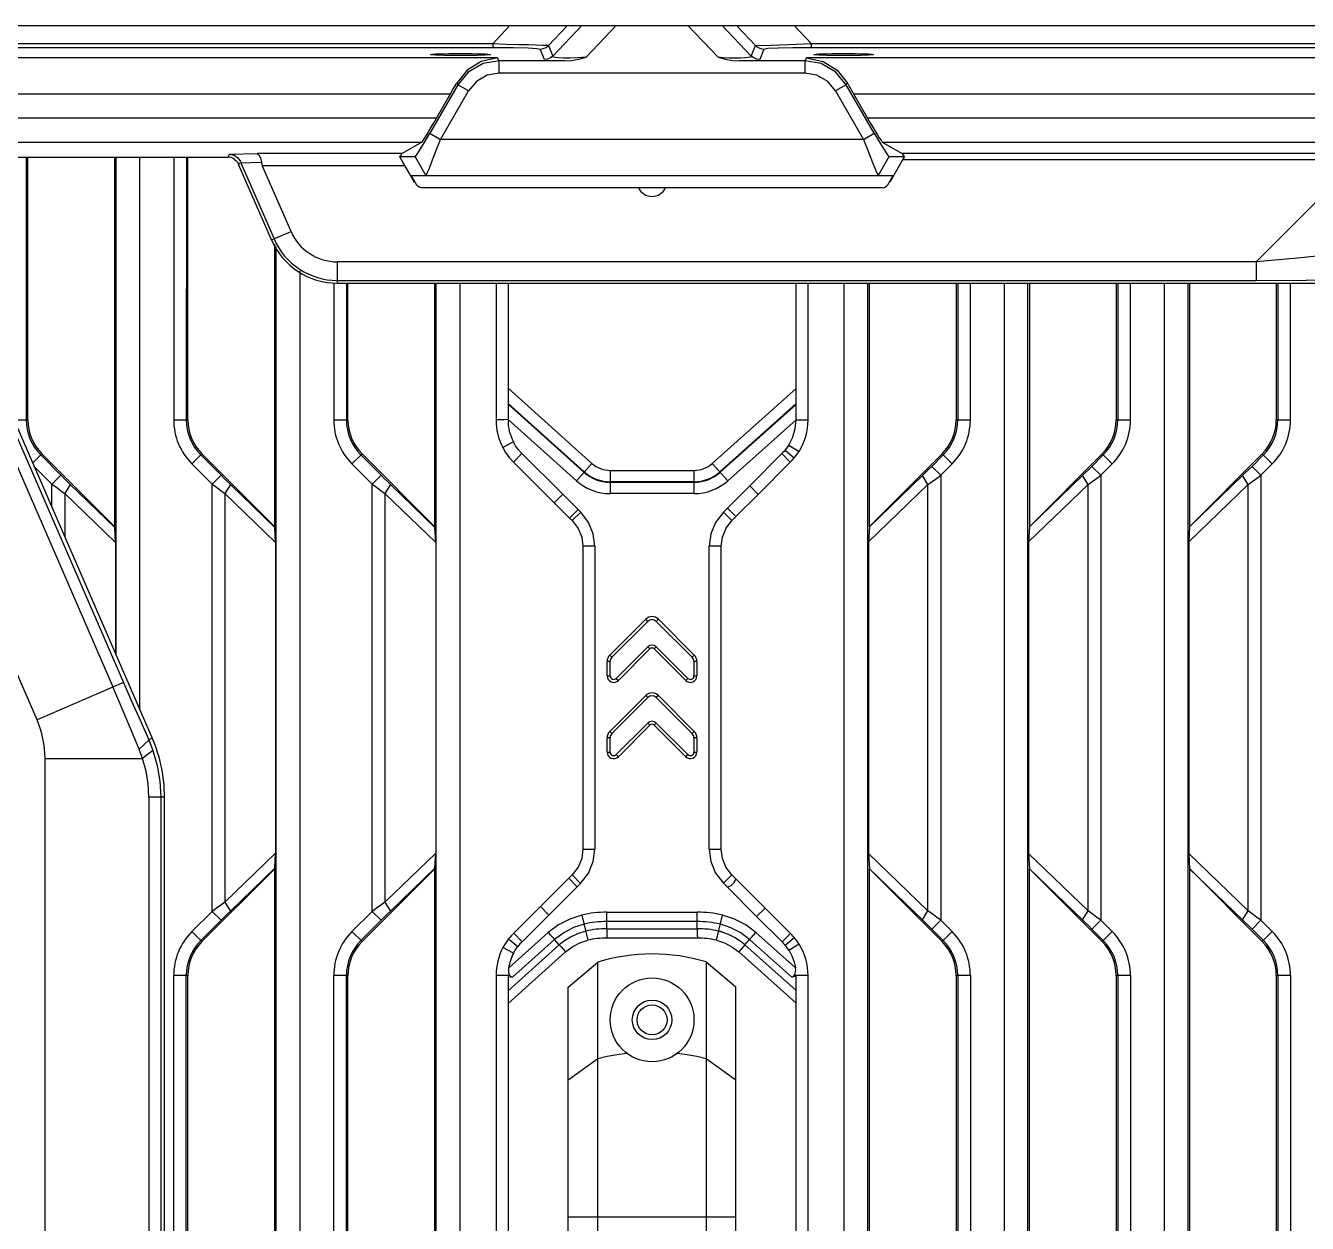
# Model space of a CAD drawing. Header units: millimetres. Extents: x -3132 to 28633, y 682 to 5849.
# Drawn here: x -668.5 to -561.4, y 2387.1 to 2487.1 of the extents above; entities that cross this region are included whole.
import ezdxf

# ---------------------------------------------------------------- set-up
doc = ezdxf.new("R2010")
doc.units = ezdxf.units.MM

msp = doc.modelspace()

# ---------------------------------------------------------------- linework, layer by layer
at = {"linetype": 'Continuous'}
for p, q in [((-991.17, 2487.058), (-491.17, 2487.058)), ((-629.482, 2485.536), (-628.036, 2487.058)), ((-623.233, 2487.058), (-624.814, 2485.396)), ((-624.452, 2484.523), (-622.038, 2487.058)), ((-619.166, 2487.058), (-621.684, 2484.414)), ((-610.657, 2484.414), (-613.175, 2487.058)), ((-610.303, 2487.058), (-607.889, 2484.523)), ((-607.527, 2485.396), (-609.107, 2487.058)), ((-604.305, 2487.058), (-602.859, 2485.536)), ((-629.482, 2485.536), (-852.859, 2485.536)), ((-852.859, 2485.244), (-629.482, 2485.244)), ((-629.482, 2485.536), (-629.482, 2485.244)), ((-625.159, 2484.23), (-625.52, 2485.103)), ((-624.814, 2485.396), (-624.452, 2484.523)), ((-607.889, 2484.523), (-607.527, 2485.396)), ((-606.821, 2485.103), (-607.182, 2484.23)), ((-602.859, 2485.244), (-602.859, 2485.536)), ((-518.899, 2485.536), (-602.859, 2485.536)), ((-602.859, 2485.244), (-518.936, 2485.244)), ((-629.074, 2484.364), (-853.267, 2484.364)), ((-628.935, 2484.123), (-629.074, 2484.364)), ((-628.935, 2483.088), (-628.935, 2484.123)), ((-623.487, 2484.123), (-628.935, 2484.123)), ((-603.406, 2484.123), (-608.854, 2484.123)), ((-603.267, 2484.364), (-603.406, 2484.123)), ((-603.406, 2484.123), (-603.406, 2483.088)), ((-528.946, 2484.364), (-603.267, 2484.364)), ((-603.406, 2483.088), (-628.935, 2483.088)), ((-632.397, 2482.124), (-634.735, 2478.075)), ((-633.838, 2477.558), (-631.501, 2481.607)), ((-632.481, 2482.269), (-632.397, 2482.124)), ((-631.501, 2481.607), (-632.397, 2482.124)), ((-599.944, 2482.124), (-600.84, 2481.607)), ((-600.84, 2481.607), (-598.503, 2477.558)), ((-599.944, 2482.124), (-599.86, 2482.269)), ((-597.606, 2478.075), (-599.944, 2482.124)), ((-849.345, 2481.366), (-632.996, 2481.366)), ((-634.168, 2479.337), (-632.996, 2481.366)), ((-599.345, 2481.366), (-528.946, 2481.366)), ((-599.345, 2481.366), (-598.173, 2479.337)), ((-634.168, 2479.337), (-848.173, 2479.337)), ((-530.975, 2479.337), (-598.173, 2479.337)), ((-846.942, 2477.338), (-635.399, 2477.338)), ((-635.399, 2477.338), (-637.039, 2476.392)), ((-634.735, 2478.075), (-633.838, 2477.558)), ((-598.503, 2477.558), (-633.838, 2477.558)), ((-598.503, 2477.558), (-597.606, 2478.075)), ((-596.942, 2477.338), (-531.808, 2477.338)), ((-596.942, 2477.338), (-595.273, 2476.375)), ((-651.456, 2476.32), (-651.615, 2476.079)), ((-651.456, 2476.32), (-649.161, 2476.392)), ((-637.039, 2476.392), (-649.161, 2476.392)), ((-635.948, 2476.111), (-637.228, 2476.111)), ((-635.948, 2476.111), (-635.052, 2474.558)), ((-596.393, 2476.111), (-597.289, 2474.558)), ((-595.103, 2476.111), (-596.393, 2476.111)), ((-557.186, 2476.375), (-595.273, 2476.375)), ((-667.539, 2429.096), (-687.708, 2475.483)), ((-671.383, 2476.079), (-651.615, 2476.079)), ((-668.431, 2476.079), (-668.441, 2454.142)), ((-668.306, 2454.142), (-668.306, 2476.079)), ((-661.08, 2476.079), (-661.08, 2445.259)), ((-660.938, 2434.529), (-660.938, 2476.079)), ((-658.941, 2429.936), (-658.941, 2476.079)), ((-656.124, 2476.079), (-656.124, 2454.142)), ((-655.061, 2476.079), (-655.071, 2454.142)), ((-654.936, 2454.142), (-654.936, 2476.079)), ((-650.698, 2475.478), (-650.608, 2475.615)), ((-647.953, 2469.165), (-650.67, 2475.414)), ((-650.507, 2475.607), (-648.796, 2475.661)), ((-650.507, 2475.607), (-647.745, 2469.256)), ((-646.322, 2469.875), (-648.721, 2475.392)), ((-648.721, 2475.392), (-636.825, 2475.392)), ((-636.019, 2473.999), (-636.825, 2475.392)), ((-595.194, 2475.951), (-596.322, 2473.999)), ((-595.237, 2475.875), (-557.186, 2475.875)), ((-565.724, 2467.337), (-557.186, 2475.875)), ((-636.302, 2474.558), (-635.85, 2473.777)), ((-636.302, 2474.558), (-596.039, 2474.558)), ((-596.491, 2473.776), (-596.039, 2474.558)), ((-635.419, 2473.528), (-635.589, 2473.558)), ((-596.922, 2473.528), (-635.419, 2473.528)), ((-647.953, 2469.165), (-646.322, 2469.875)), ((-675.966, 2469.089), (-657.91, 2427.563)), ((-647.71, 2468.813), (-647.71, 2445.259)), ((-647.568, 2279.87), (-647.568, 2468.607)), ((-645.571, 2277.873), (-645.571, 2466.562)), ((-642.451, 2465.558), (-642.451, 2467.337)), ((-565.724, 2467.337), (-642.451, 2467.337)), ((-565.724, 2467.337), (-565.724, 2465.785)), ((-642.754, 2465.558), (-642.754, 2454.142)), ((-642.451, 2465.785), (-565.724, 2465.785)), ((-642.451, 2465.558), (-548.656, 2465.558)), ((-641.696, 2465.558), (-641.701, 2454.142)), ((-641.566, 2454.142), (-641.566, 2465.558)), ((-634.34, 2465.558), (-634.34, 2445.259)), ((-634.198, 2266.5), (-634.198, 2465.558)), ((-632.201, 2264.503), (-632.201, 2465.558)), ((-629.201, 2465.558), (-629.201, 2454.142)), ((-628.201, 2465.558), (-628.201, 2454.173)), ((-604.14, 2454.158), (-604.14, 2465.558)), ((-603.141, 2454.146), (-603.141, 2465.558)), ((-600.14, 2465.558), (-600.14, 2241.972)), ((-598.147, 2243.038), (-598.147, 2465.558)), ((-598.001, 2445.254), (-598.001, 2465.558)), ((-590.775, 2465.558), (-590.775, 2454.142)), ((-590.641, 2465.558), (-590.64, 2454.142)), ((-589.587, 2454.142), (-589.587, 2465.558)), ((-586.77, 2465.558), (-586.77, 2241.972)), ((-584.777, 2243.038), (-584.777, 2465.558)), ((-584.631, 2445.254), (-584.631, 2465.558)), ((-577.405, 2465.558), (-577.405, 2454.142)), ((-577.271, 2465.558), (-577.27, 2454.142)), ((-576.217, 2454.142), (-576.217, 2465.558)), ((-573.4, 2465.558), (-573.4, 2241.972)), ((-571.407, 2243.038), (-571.407, 2465.558)), ((-571.261, 2445.254), (-571.261, 2465.558)), ((-564.035, 2465.558), (-564.035, 2454.142)), ((-563.901, 2465.558), (-563.9, 2454.142)), ((-562.847, 2454.142), (-562.847, 2465.558)), ((-673.672, 2460.555), (-661.193, 2431.856)), ((-672.639, 2460.558), (-660.322, 2432.234)), ((-621.194, 2450.514), (-628.201, 2456.801)), ((-604.14, 2456.775), (-611.143, 2450.511)), ((-621.827, 2449.808), (-628.201, 2455.526)), ((-628.201, 2455.467), (-621.857, 2449.775)), ((-604.14, 2455.502), (-610.511, 2449.804)), ((-610.481, 2449.771), (-604.14, 2455.443)), ((-669.494, 2454.142), (-668.306, 2454.142)), ((-656.124, 2454.142), (-654.936, 2454.142)), ((-642.754, 2454.142), (-641.566, 2454.142)), ((-628.2, 2454.173), (-622.49, 2449.069)), ((-609.849, 2449.064), (-604.14, 2454.158)), ((-604.14, 2454.158), (-603.14, 2454.143)), ((-590.775, 2454.142), (-589.587, 2454.142)), ((-577.405, 2454.142), (-576.217, 2454.142)), ((-564.035, 2454.142), (-562.847, 2454.142)), ((-627.754, 2452.304), (-628.645, 2451.852)), ((-605.06, 2451.616), (-604.294, 2450.974)), ((-604.739, 2452.042), (-603.896, 2451.502)), ((-667.135, 2451.313), (-667.903, 2450.546)), ((-667.23, 2451.218), (-665.542, 2449.531)), ((-661.08, 2445.259), (-667.135, 2451.313)), ((-653.765, 2451.313), (-654.605, 2450.473)), ((-654.605, 2450.473), (-652.917, 2448.786)), ((-653.86, 2451.218), (-652.172, 2449.531)), ((-647.71, 2445.259), (-653.765, 2451.313)), ((-640.395, 2451.313), (-641.235, 2450.473)), ((-641.235, 2450.473), (-639.547, 2448.786)), ((-640.49, 2451.218), (-638.802, 2449.531)), ((-634.34, 2445.259), (-640.395, 2451.313)), ((-627.033, 2451.33), (-627.734, 2450.617)), ((-627.734, 2450.617), (-624.335, 2447.223)), ((-623.629, 2447.931), (-627.033, 2451.33)), ((-622.49, 2449.069), (-621.194, 2450.514)), ((-611.143, 2450.511), (-609.849, 2449.064)), ((-605.327, 2451.327), (-608.014, 2448.634)), ((-607.306, 2447.927), (-604.625, 2450.616)), ((-605.327, 2451.327), (-604.625, 2450.616)), ((-591.946, 2451.313), (-598.001, 2445.254)), ((-591.851, 2451.218), (-592.801, 2450.268)), ((-592.056, 2449.523), (-591.106, 2450.473)), ((-591.106, 2450.473), (-591.946, 2451.313)), ((-578.576, 2451.313), (-584.631, 2445.254)), ((-578.481, 2451.218), (-579.431, 2450.268)), ((-578.686, 2449.523), (-577.736, 2450.473)), ((-577.736, 2450.473), (-578.576, 2451.313)), ((-565.206, 2451.313), (-571.261, 2445.254)), ((-565.111, 2451.218), (-566.061, 2450.268)), ((-565.316, 2449.523), (-564.366, 2450.473)), ((-564.366, 2450.473), (-565.206, 2451.313)), ((-667.791, 2450.29), (-666.287, 2448.786)), ((-666.287, 2448.786), (-665.542, 2449.531)), ((-652.917, 2448.786), (-652.172, 2449.531)), ((-639.547, 2448.786), (-638.802, 2449.531)), ((-619.672, 2449.931), (-619.672, 2447.989)), ((-619.672, 2449.931), (-612.663, 2449.931)), ((-612.663, 2447.989), (-612.663, 2449.931)), ((-593.588, 2449.495), (-598.015, 2445.221)), ((-593.125, 2448.75), (-593.588, 2449.495)), ((-592.801, 2450.268), (-592.056, 2449.523)), ((-592.056, 2449.523), (-592.056, 2412.38)), ((-580.218, 2449.495), (-584.645, 2445.221)), ((-579.755, 2448.75), (-580.218, 2449.495)), ((-579.431, 2450.268), (-578.686, 2449.523)), ((-578.686, 2449.523), (-578.686, 2412.38)), ((-566.848, 2449.495), (-571.275, 2445.221)), ((-566.385, 2448.75), (-566.848, 2449.495)), ((-566.061, 2450.268), (-565.316, 2449.523)), ((-565.316, 2449.523), (-565.316, 2412.38)), ((-666.287, 2446.83), (-666.287, 2448.786)), ((-664.756, 2448.758), (-665.218, 2448.013)), ((-661.045, 2445.175), (-664.756, 2448.758)), ((-652.917, 2413.117), (-652.917, 2448.786)), ((-651.386, 2448.758), (-651.848, 2448.013)), ((-647.675, 2445.175), (-651.386, 2448.758)), ((-639.547, 2413.117), (-639.547, 2448.786)), ((-638.016, 2448.758), (-638.478, 2448.013)), ((-634.305, 2445.175), (-638.016, 2448.758)), ((-612.663, 2448.982), (-619.672, 2448.982)), ((-619.672, 2448.938), (-612.663, 2448.938)), ((-608.015, 2448.634), (-607.307, 2447.928)), ((-598.086, 2443.959), (-593.125, 2448.75)), ((-593.125, 2413.153), (-593.125, 2448.75)), ((-584.716, 2443.959), (-579.755, 2448.75)), ((-579.755, 2413.153), (-579.755, 2448.75)), ((-571.346, 2443.959), (-566.385, 2448.75)), ((-566.385, 2413.153), (-566.385, 2448.75)), ((-665.218, 2448.013), (-665.218, 2444.372)), ((-665.218, 2448.013), (-660.977, 2443.917)), ((-651.848, 2448.013), (-651.848, 2413.89)), ((-651.848, 2448.013), (-647.607, 2443.917)), ((-638.478, 2448.013), (-638.478, 2413.89)), ((-638.478, 2448.013), (-634.237, 2443.917)), ((-623.629, 2447.931), (-624.335, 2447.223)), ((-624.335, 2447.223), (-623.058, 2445.954)), ((-622.353, 2446.663), (-623.629, 2447.931)), ((-612.663, 2447.989), (-619.672, 2447.989)), ((-623.058, 2445.954), (-622.353, 2446.663)), ((-622.13, 2446.441), (-622.838, 2445.735)), ((-610.208, 2446.449), (-609.5, 2445.743)), ((-609.174, 2446.067), (-609.881, 2446.774)), ((-660.977, 2443.917), (-661.045, 2445.175)), ((-647.71, 2445.259), (-647.675, 2445.175)), ((-647.607, 2443.917), (-647.675, 2445.175)), ((-634.34, 2445.259), (-634.305, 2445.175)), ((-634.237, 2443.917), (-634.305, 2445.175)), ((-598.018, 2445.223), (-598.086, 2443.959)), ((-584.648, 2445.223), (-584.716, 2443.959)), ((-571.278, 2445.223), (-571.346, 2443.959)), ((-660.977, 2443.917), (-660.977, 2434.618)), ((-647.607, 2443.917), (-647.607, 2417.986)), ((-634.237, 2443.917), (-634.237, 2417.986)), ((-621.947, 2443.604), (-621.947, 2418.299)), ((-620.947, 2443.604), (-621.947, 2443.604)), ((-620.947, 2443.604), (-620.947, 2418.3)), ((-611.396, 2418.299), (-611.396, 2443.603)), ((-610.396, 2443.603), (-611.396, 2443.603)), ((-610.396, 2418.299), (-610.396, 2443.603)), ((-598.086, 2443.959), (-598.086, 2417.944)), ((-584.716, 2443.959), (-584.716, 2417.944)), ((-571.346, 2443.959), (-571.346, 2417.944)), ((-616.701, 2437.502), (-619.701, 2434.502)), ((-619.524, 2434.326), (-616.524, 2437.326)), ((-616.524, 2437.326), (-616.701, 2437.502)), ((-615.64, 2437.502), (-615.817, 2437.326)), ((-615.817, 2437.326), (-612.817, 2434.326)), ((-612.64, 2434.502), (-615.64, 2437.502)), ((-619.701, 2434.502), (-619.524, 2434.326)), ((-616.524, 2435.204), (-619.158, 2432.57)), ((-618.982, 2432.393), (-616.347, 2435.028)), ((-616.347, 2435.028), (-616.524, 2435.204)), ((-615.817, 2435.204), (-615.994, 2435.028)), ((-615.994, 2435.028), (-613.359, 2432.393)), ((-613.183, 2432.57), (-615.817, 2435.204)), ((-612.817, 2434.326), (-612.64, 2434.502)), ((-619.92, 2432.782), (-619.92, 2433.972)), ((-619.67, 2433.972), (-619.92, 2433.972)), ((-619.67, 2432.782), (-619.67, 2433.972)), ((-612.67, 2433.972), (-612.67, 2432.782)), ((-612.42, 2433.972), (-612.67, 2433.972)), ((-612.42, 2433.972), (-612.42, 2432.782)), ((-660.322, 2432.234), (-667.539, 2429.096)), ((-619.92, 2432.782), (-619.67, 2432.782)), ((-619.158, 2432.57), (-618.982, 2432.393)), ((-613.359, 2432.393), (-613.183, 2432.57)), ((-612.67, 2432.782), (-612.42, 2432.782)), ((-616.701, 2431.138), (-619.701, 2428.138)), ((-616.524, 2430.962), (-616.701, 2431.138)), ((-615.64, 2431.138), (-615.817, 2430.962)), ((-612.64, 2428.138), (-615.64, 2431.138)), ((-619.524, 2427.962), (-616.524, 2430.962)), ((-615.817, 2430.962), (-612.817, 2427.962)), ((-619.701, 2428.138), (-619.524, 2427.962)), ((-616.524, 2428.84), (-619.158, 2426.206)), ((-618.982, 2426.029), (-616.347, 2428.664)), ((-616.347, 2428.664), (-616.524, 2428.84)), ((-615.817, 2428.84), (-615.994, 2428.664)), ((-615.994, 2428.664), (-613.359, 2426.029)), ((-613.183, 2426.206), (-615.817, 2428.84)), ((-612.817, 2427.962), (-612.64, 2428.138)), ((-658.203, 2427.416), (-659.009, 2426.648)), ((-657.91, 2427.563), (-658.21, 2427.433)), ((-619.92, 2426.418), (-619.92, 2427.608)), ((-619.67, 2427.608), (-619.92, 2427.608)), ((-619.67, 2426.418), (-619.67, 2427.608)), ((-612.67, 2427.608), (-612.67, 2426.418)), ((-612.42, 2427.608), (-612.67, 2427.608)), ((-612.42, 2427.608), (-612.42, 2426.418)), ((-666.87, 1998.444), (-666.87, 2425.883)), ((-666.87, 2425.883), (-658.731, 2425.883)), ((-657.864, 2426.558), (-658.731, 2425.883)), ((-619.92, 2426.418), (-619.67, 2426.418)), ((-619.158, 2426.206), (-618.982, 2426.029)), ((-613.359, 2426.029), (-613.183, 2426.206)), ((-612.67, 2426.418), (-612.42, 2426.418)), ((-658.191, 2422.667), (-658.191, 2322.058)), ((-658.191, 2422.667), (-656.891, 2422.667)), ((-657.2, 2422.667), (-657.2, 2322.058)), ((-656.891, 2322.058), (-656.891, 2422.667)), ((-621.947, 2418.3), (-620.947, 2418.3)), ((-611.396, 2418.299), (-610.396, 2418.299)), ((-647.607, 2417.986), (-651.848, 2413.89)), ((-647.675, 2416.728), (-647.607, 2417.986)), ((-634.237, 2417.986), (-638.478, 2413.89)), ((-634.305, 2416.728), (-634.237, 2417.986)), ((-598.086, 2417.944), (-598.017, 2416.675)), ((-593.125, 2413.153), (-598.086, 2417.944)), ((-584.716, 2417.944), (-584.647, 2416.675)), ((-579.755, 2413.153), (-584.716, 2417.944)), ((-571.346, 2417.944), (-571.277, 2416.675)), ((-566.385, 2413.153), (-571.346, 2417.944)), ((-653.765, 2410.589), (-647.71, 2416.644)), ((-651.386, 2413.145), (-647.675, 2416.728)), ((-647.71, 2416.644), (-647.675, 2416.728)), ((-647.71, 2416.644), (-647.71, 2307.472)), ((-640.395, 2410.589), (-634.34, 2416.644)), ((-638.016, 2413.145), (-634.305, 2416.728)), ((-634.34, 2416.644), (-634.305, 2416.728)), ((-634.34, 2416.644), (-634.34, 2307.472)), ((-622.136, 2415.456), (-622.843, 2416.163)), ((-610.214, 2415.46), (-609.505, 2416.165)), ((-598.012, 2416.679), (-593.588, 2412.408)), ((-598.002, 2307.466), (-598.002, 2416.654)), ((-598.002, 2416.654), (-591.946, 2410.59)), ((-584.642, 2416.679), (-580.218, 2412.408)), ((-584.632, 2307.466), (-584.632, 2416.654)), ((-584.632, 2416.654), (-578.576, 2410.59)), ((-571.272, 2416.679), (-566.848, 2412.408)), ((-571.262, 2307.466), (-571.262, 2416.654)), ((-571.262, 2416.654), (-565.206, 2410.59)), ((-623.124, 2415.884), (-622.418, 2415.176)), ((-609.879, 2415.127), (-607.437, 2412.679)), ((-606.73, 2413.386), (-609.172, 2415.834)), ((-652.917, 2413.117), (-654.605, 2411.429)), ((-652.172, 2412.372), (-652.917, 2413.117)), ((-651.848, 2413.89), (-651.386, 2413.145)), ((-639.547, 2413.117), (-641.235, 2411.429)), ((-638.802, 2412.372), (-639.547, 2413.117)), ((-638.478, 2413.89), (-638.016, 2413.145)), ((-625.49, 2413.512), (-627.721, 2411.299)), ((-624.784, 2412.804), (-625.49, 2413.512)), ((-619.94, 2413.042), (-612.401, 2413.043)), ((-607.437, 2412.679), (-606.73, 2413.386)), ((-604.612, 2411.274), (-606.73, 2413.386)), ((-593.588, 2412.408), (-593.125, 2413.153)), ((-580.218, 2412.408), (-579.755, 2413.153)), ((-566.848, 2412.408), (-566.385, 2413.153)), ((-653.86, 2410.684), (-652.172, 2412.372)), ((-640.49, 2410.684), (-638.802, 2412.372)), ((-627.023, 2410.583), (-624.784, 2412.804)), ((-622.034, 2412.805), (-621.52, 2410.705)), ((-612.395, 2412.262), (-619.945, 2412.261)), ((-619.945, 2411.662), (-619.945, 2412.261)), ((-612.396, 2411.662), (-612.395, 2412.262)), ((-610.798, 2410.703), (-610.28, 2412.801)), ((-607.437, 2412.679), (-605.314, 2410.562)), ((-592.056, 2412.38), (-592.801, 2411.635)), ((-591.106, 2411.429), (-592.056, 2412.38)), ((-578.686, 2412.38), (-579.431, 2411.635)), ((-577.736, 2411.429), (-578.686, 2412.38)), ((-565.316, 2412.38), (-566.061, 2411.635)), ((-564.366, 2411.429), (-565.316, 2412.38)), ((-654.605, 2411.429), (-653.765, 2410.589)), ((-641.235, 2411.429), (-640.395, 2410.589)), ((-628.158, 2410.813), (-627.372, 2410.195)), ((-624.834, 2411.349), (-628.154, 2408.37)), ((-627.023, 2410.583), (-627.721, 2411.299)), ((-612.388, 2410.881), (-619.952, 2410.881)), ((-619.945, 2411.662), (-612.396, 2411.662)), ((-604.192, 2408.396), (-607.502, 2411.357)), ((-605.314, 2410.562), (-604.612, 2411.274)), ((-605.062, 2410.288), (-604.296, 2410.931)), ((-592.801, 2411.635), (-591.851, 2410.684)), ((-591.946, 2410.589), (-591.106, 2411.429)), ((-579.431, 2411.635), (-578.481, 2410.684)), ((-578.576, 2410.589), (-577.736, 2411.429)), ((-566.061, 2411.635), (-565.111, 2410.684)), ((-565.206, 2410.589), (-564.366, 2411.429)), ((-627.739, 2409.626), (-628.627, 2410.086)), ((-628.201, 2406.474), (-623.915, 2410.319)), ((-628.198, 2405.427), (-623.398, 2409.734)), ((-624.317, 2410.764), (-627.825, 2407.616)), ((-623.915, 2410.319), (-624.317, 2410.764)), ((-608.936, 2409.739), (-604.14, 2405.45)), ((-608.42, 2410.326), (-608.019, 2410.771)), ((-608.42, 2410.326), (-604.14, 2406.497)), ((-604.516, 2407.637), (-608.019, 2410.771)), ((-603.885, 2410.384), (-604.736, 2409.859)), ((-623.17, 2406.792), (-620.706, 2408.884)), ((-620.706, 2315.232), (-620.706, 2408.884)), ((-611.64, 2408.896), (-611.64, 2315.22)), ((-611.64, 2408.896), (-609.17, 2406.803)), ((-656.124, 2316.355), (-656.124, 2407.761)), ((-654.936, 2407.761), (-656.124, 2407.761)), ((-655.071, 2316.355), (-655.071, 2407.761)), ((-654.936, 2316.355), (-654.936, 2407.761)), ((-642.754, 2316.355), (-642.754, 2407.761)), ((-641.566, 2407.761), (-642.754, 2407.761)), ((-641.701, 2316.355), (-641.701, 2407.761)), ((-641.566, 2316.355), (-641.566, 2407.761)), ((-629.201, 2407.761), (-629.201, 2316.355)), ((-628.055, 2407.761), (-629.201, 2407.761)), ((-628.2, 2407.682), (-627.825, 2407.616)), ((-628.199, 2407.682), (-628.199, 2316.701)), ((-604.516, 2407.637), (-604.14, 2407.705)), ((-603.141, 2407.757), (-604.308, 2407.757)), ((-604.14, 2316.68), (-604.14, 2407.705)), ((-603.141, 2316.355), (-603.141, 2407.751)), ((-590.775, 2407.761), (-590.775, 2316.355)), ((-589.587, 2407.761), (-590.775, 2407.761)), ((-590.64, 2407.761), (-590.64, 2316.355)), ((-589.587, 2407.761), (-589.587, 2316.355)), ((-577.405, 2407.761), (-577.405, 2316.355)), ((-576.217, 2407.761), (-577.405, 2407.761)), ((-577.27, 2407.761), (-577.27, 2316.355)), ((-576.217, 2407.761), (-576.217, 2316.355)), ((-562.847, 2407.761), (-564.035, 2407.761)), ((-564.035, 2407.761), (-564.035, 2316.355)), ((-563.9, 2407.761), (-563.9, 2316.355)), ((-562.847, 2407.761), (-562.847, 2316.355)), ((-623.17, 2317.323), (-623.17, 2406.792)), ((-609.17, 2317.313), (-609.17, 2406.803)), ((-623.17, 2399.057), (-620.706, 2400.832)), ((-611.64, 2400.843), (-609.17, 2399.066)), ((-609.17, 2387.584), (-623.17, 2387.584))]:
    msp.add_line(p, q, dxfattribs=at)
for points in [[(-624.814, 2485.396), (-624.992, 2485.39), (-625.332, 2485.408), (-625.824, 2485.436), (-626.484, 2485.456), (-627.323, 2485.469), (-628.32, 2485.49), (-629.482, 2485.536)], [(-629.482, 2485.244), (-627.763, 2485.233), (-626.522, 2485.203), (-625.784, 2485.159), (-625.52, 2485.103)], [(-625.52, 2485.103), (-625.263, 2485.137), (-625.022, 2485.236), (-624.814, 2485.396)], [(-602.859, 2485.536), (-604.782, 2485.447), (-606.208, 2485.394), (-607.123, 2485.378), (-607.527, 2485.396)], [(-607.527, 2485.396), (-607.321, 2485.238), (-607.081, 2485.138), (-606.821, 2485.103)], [(-606.821, 2485.103), (-606.49, 2485.165), (-605.636, 2485.21), (-604.406, 2485.236), (-602.859, 2485.244)], [(-629.074, 2484.364), (-630.455, 2484.067), (-631.623, 2483.334), (-632.481, 2482.269)], [(-628.935, 2484.123), (-630.284, 2483.888), (-631.518, 2483.176), (-632.397, 2482.124)], [(-624.452, 2484.523), (-624.658, 2484.365), (-624.899, 2484.265), (-625.159, 2484.23)], [(-621.684, 2484.414), (-622.397, 2484.358), (-623.037, 2484.356), (-623.577, 2484.351), (-623.98, 2484.368), (-624.257, 2484.404), (-624.439, 2484.435), (-624.453, 2484.522)], [(-623.487, 2484.123), (-622.897, 2484.158), (-622.292, 2484.26), (-621.684, 2484.414)], [(-607.889, 2484.523), (-607.867, 2484.456), (-607.953, 2484.423), (-608.143, 2484.395), (-608.418, 2484.363), (-608.776, 2484.351), (-609.235, 2484.355), (-609.742, 2484.355), (-610.236, 2484.366), (-610.657, 2484.414)], [(-610.657, 2484.414), (-610.049, 2484.26), (-609.444, 2484.158), (-608.854, 2484.123)], [(-607.182, 2484.23), (-607.44, 2484.264), (-607.68, 2484.364), (-607.889, 2484.523)], [(-599.944, 2482.124), (-600.822, 2483.175), (-602.055, 2483.888), (-603.406, 2484.123)], [(-603.267, 2484.364), (-601.884, 2484.066), (-600.716, 2483.332), (-599.86, 2482.269)], [(-628.935, 2483.088), (-629.946, 2482.91), (-630.841, 2482.393), (-631.501, 2481.607)], [(-600.84, 2481.607), (-601.5, 2482.393), (-602.395, 2482.91), (-603.406, 2483.088)], [(-632.996, 2481.366), (-632.828, 2481.659), (-632.662, 2481.948), (-632.481, 2482.269)], [(-635.948, 2476.111), (-635.844, 2476.241), (-635.586, 2476.645), (-635.203, 2477.276), (-634.735, 2478.075)], [(-635.052, 2474.558), (-635.017, 2474.624), (-634.919, 2474.828), (-634.768, 2475.169), (-634.577, 2475.639), (-634.356, 2476.215), (-634.11, 2476.865), (-633.838, 2477.558)], [(-598.503, 2477.558), (-598.232, 2476.867), (-597.986, 2476.216), (-597.765, 2475.641), (-597.574, 2475.172), (-597.423, 2474.83), (-597.324, 2474.624), (-597.289, 2474.558)], [(-597.606, 2478.075), (-597.005, 2477.054), (-596.566, 2476.346), (-596.393, 2476.111)], [(-651.456, 2476.32), (-651.076, 2476.237), (-650.758, 2476.018), (-650.549, 2475.705)], [(-649.161, 2476.392), (-648.999, 2476.283), (-648.869, 2476.013), (-648.795, 2475.651)], [(-636.825, 2475.392), (-636.978, 2475.66), (-637.115, 2475.905), (-637.228, 2476.111)], [(-637.227, 2476.111), (-637.137, 2476.255), (-637.071, 2476.354), (-637.039, 2476.392)], [(-595.273, 2476.375), (-595.246, 2476.339), (-595.188, 2476.25), (-595.103, 2476.111)], [(-595.103, 2476.111), (-595.152, 2476.025), (-595.194, 2475.951)], [(-651.067, 2475.915), (-650.905, 2475.783), (-650.774, 2475.62), (-650.67, 2475.414)], [(-648.796, 2475.661), (-648.781, 2475.573), (-648.755, 2475.483), (-648.721, 2475.392)], [(-635.589, 2473.558), (-635.74, 2473.645), (-635.85, 2473.777)], [(-554.208, 2468.536), (-556.438, 2468.26), (-559.265, 2467.949), (-562.272, 2467.657), (-565.724, 2467.337)], [(-565.724, 2465.785), (-561.526, 2465.801), (-557.998, 2465.844), (-555.179, 2465.906), (-553.207, 2465.982)], [(-628.201, 2454.173), (-628.528, 2454.159), (-628.861, 2454.158), (-629.201, 2454.142)], [(-604.74, 2452.042), (-604.408, 2452.707), (-604.208, 2453.419), (-604.14, 2454.158)], [(-628.646, 2451.852), (-628.398, 2451.422), (-628.094, 2451.009), (-627.734, 2450.617)], [(-627.033, 2451.33), (-627.321, 2451.644), (-627.562, 2451.971), (-627.754, 2452.304)], [(-605.06, 2451.616), (-605.148, 2451.515), (-605.237, 2451.419), (-605.327, 2451.327)], [(-605.06, 2451.616), (-604.942, 2451.76), (-604.838, 2451.898), (-604.74, 2452.042)], [(-604.294, 2450.974), (-604.15, 2451.15), (-604.017, 2451.326), (-603.897, 2451.502)], [(-604.625, 2450.616), (-604.514, 2450.728), (-604.402, 2450.849), (-604.294, 2450.974)], [(-664.756, 2448.758), (-665.01, 2449.005), (-665.272, 2449.262), (-665.542, 2449.531)], [(-651.386, 2448.758), (-651.64, 2449.005), (-651.902, 2449.262), (-652.172, 2449.531)], [(-638.016, 2448.758), (-638.27, 2449.005), (-638.532, 2449.262), (-638.802, 2449.531)], [(-592.801, 2450.268), (-593.071, 2450), (-593.334, 2449.742), (-593.588, 2449.495)], [(-593.125, 2448.75), (-592.775, 2449), (-592.419, 2449.258), (-592.056, 2449.523)], [(-579.431, 2450.268), (-579.701, 2450), (-579.964, 2449.742), (-580.218, 2449.495)], [(-579.755, 2448.75), (-579.405, 2449), (-579.049, 2449.258), (-578.686, 2449.523)], [(-566.061, 2450.268), (-566.331, 2450), (-566.594, 2449.742), (-566.848, 2449.495)], [(-566.385, 2448.75), (-566.035, 2449), (-565.679, 2449.258), (-565.316, 2449.523)], [(-666.287, 2448.786), (-665.925, 2448.52), (-665.568, 2448.263), (-665.218, 2448.013)], [(-652.917, 2448.786), (-652.555, 2448.52), (-652.198, 2448.263), (-651.848, 2448.013)], [(-639.547, 2448.786), (-639.185, 2448.52), (-638.828, 2448.263), (-638.478, 2448.013)], [(-608.014, 2448.634), (-608.638, 2448.01), (-609.261, 2447.391), (-609.881, 2446.774)], [(-609.174, 2446.067), (-608.547, 2446.691), (-607.924, 2447.31), (-607.306, 2447.927)], [(-620.947, 2443.603), (-621.082, 2444.623), (-621.479, 2445.586), (-622.13, 2446.441)], [(-610.208, 2446.449), (-610.861, 2445.593), (-611.261, 2444.625), (-611.396, 2443.603)], [(-622.838, 2445.735), (-622.346, 2445.087), (-622.048, 2444.364), (-621.947, 2443.604)], [(-610.396, 2443.603), (-610.295, 2444.367), (-609.994, 2445.094), (-609.5, 2445.743)], [(-598.001, 2445.253), (-598.006, 2445.244), (-598.012, 2445.233), (-598.018, 2445.223)], [(-584.631, 2445.253), (-584.636, 2445.244), (-584.642, 2445.233), (-584.648, 2445.223)], [(-571.261, 2445.253), (-571.266, 2445.244), (-571.272, 2445.233), (-571.278, 2445.223)], [(-660.322, 2432.234), (-659.641, 2430.675), (-658.935, 2429.068), (-658.21, 2427.433)], [(-659.009, 2426.648), (-659.72, 2428.38), (-660.448, 2430.119), (-661.193, 2431.856)], [(-658.21, 2427.433), (-658.084, 2427.139), (-657.97, 2426.85), (-657.864, 2426.558)], [(-658.731, 2425.883), (-658.817, 2426.14), (-658.91, 2426.395), (-659.009, 2426.648)], [(-658.191, 2422.667), (-658.251, 2423.75), (-658.43, 2424.825), (-658.731, 2425.883)], [(-657.864, 2426.558), (-657.495, 2425.283), (-657.274, 2423.979), (-657.2, 2422.667)], [(-621.947, 2418.299), (-622.048, 2417.536), (-622.349, 2416.811), (-622.843, 2416.163)], [(-622.136, 2415.456), (-621.482, 2416.312), (-621.082, 2417.278), (-620.947, 2418.299)], [(-611.396, 2418.299), (-611.261, 2417.279), (-610.864, 2416.315), (-610.214, 2415.46)], [(-609.505, 2416.165), (-609.997, 2416.814), (-610.295, 2417.538), (-610.396, 2418.299)], [(-598.006, 2416.65), (-598.009, 2416.66), (-598.01, 2416.669), (-598.012, 2416.679)], [(-584.636, 2416.65), (-584.639, 2416.66), (-584.64, 2416.669), (-584.642, 2416.679)], [(-571.266, 2416.65), (-571.269, 2416.66), (-571.27, 2416.669), (-571.272, 2416.679)], [(-623.124, 2415.884), (-623.927, 2415.081), (-624.716, 2414.289), (-625.49, 2413.512)], [(-624.784, 2412.804), (-623.993, 2413.597), (-623.205, 2414.388), (-622.418, 2415.176)], [(-609.879, 2415.127), (-609.557, 2415.283), (-609.321, 2415.521), (-609.172, 2415.834)], [(-651.848, 2413.89), (-652.198, 2413.64), (-652.555, 2413.382), (-652.917, 2413.117)], [(-652.172, 2412.372), (-651.902, 2412.641), (-651.64, 2412.898), (-651.386, 2413.145)], [(-638.478, 2413.89), (-638.828, 2413.64), (-639.185, 2413.382), (-639.547, 2413.117)], [(-638.802, 2412.372), (-638.532, 2412.641), (-638.27, 2412.898), (-638.016, 2413.145)], [(-619.946, 2412.261), (-619.944, 2412.48), (-619.942, 2412.748), (-619.94, 2413.042)], [(-612.395, 2412.262), (-612.395, 2412.48), (-612.401, 2413.043)], [(-592.056, 2412.38), (-592.419, 2412.645), (-592.775, 2412.903), (-593.125, 2413.153)], [(-578.686, 2412.38), (-579.049, 2412.645), (-579.405, 2412.903), (-579.755, 2413.153)], [(-565.316, 2412.38), (-565.679, 2412.645), (-566.035, 2412.903), (-566.385, 2413.153)], [(-622.034, 2412.805), (-623.046, 2412.468), (-623.986, 2411.978), (-624.834, 2411.349)], [(-621.848, 2412.046), (-622.719, 2411.758), (-623.547, 2411.332), (-624.317, 2410.764)], [(-608.019, 2410.771), (-608.763, 2411.321), (-609.587, 2411.749), (-610.467, 2412.043)], [(-607.502, 2411.357), (-608.344, 2411.98), (-609.276, 2412.465), (-610.28, 2412.801)], [(-593.588, 2412.408), (-593.334, 2412.161), (-593.071, 2411.903), (-592.801, 2411.635)], [(-580.218, 2412.408), (-579.964, 2412.161), (-579.701, 2411.903), (-579.431, 2411.635)], [(-566.848, 2412.408), (-566.594, 2412.161), (-566.331, 2411.903), (-566.061, 2411.635)], [(-628.158, 2410.813), (-628.336, 2410.573), (-628.493, 2410.328), (-628.627, 2410.086)], [(-624.834, 2411.349), (-624.639, 2411.128), (-624.462, 2410.927), (-624.317, 2410.764)], [(-621.706, 2411.464), (-622.4, 2411.241), (-622.992, 2410.962), (-623.493, 2410.648), (-623.915, 2410.319)], [(-619.945, 2411.662), (-619.948, 2411.443), (-619.95, 2411.175), (-619.952, 2410.881)], [(-612.396, 2411.662), (-612.396, 2411.444), (-612.393, 2411.176), (-612.388, 2410.881)], [(-608.42, 2410.326), (-608.584, 2410.462), (-608.741, 2410.582), (-608.888, 2410.687), (-609.027, 2410.778), (-609.157, 2410.859), (-609.279, 2410.93), (-609.393, 2410.993), (-609.5, 2411.048), (-609.6, 2411.097), (-609.695, 2411.141), (-609.784, 2411.181), (-609.87, 2411.217), (-609.95, 2411.25), (-610.026, 2411.279), (-610.096, 2411.304), (-610.16, 2411.327), (-610.219, 2411.347), (-610.274, 2411.365), (-610.326, 2411.381), (-610.374, 2411.396), (-610.42, 2411.409), (-610.463, 2411.422), (-610.504, 2411.433), (-610.543, 2411.443), (-610.578, 2411.452), (-610.61, 2411.46)], [(-608.019, 2410.771), (-607.875, 2410.935), (-607.698, 2411.136), (-607.502, 2411.357)], [(-604.296, 2410.931), (-604.399, 2411.051), (-604.505, 2411.165), (-604.612, 2411.274)], [(-603.886, 2410.384), (-604.011, 2410.567), (-604.147, 2410.749), (-604.296, 2410.931)], [(-627.739, 2409.626), (-627.634, 2409.816), (-627.511, 2410.007), (-627.372, 2410.195)], [(-623.915, 2410.319), (-623.769, 2410.157), (-623.592, 2409.955), (-623.398, 2409.734)], [(-623.398, 2409.734), (-622.832, 2410.151), (-622.2, 2410.479), (-621.52, 2410.705)], [(-610.798, 2410.703), (-610.123, 2410.477), (-609.496, 2410.152), (-608.936, 2409.739)], [(-608.42, 2410.326), (-608.564, 2410.161), (-608.741, 2409.96), (-608.936, 2409.739)], [(-605.314, 2410.562), (-605.229, 2410.475), (-605.144, 2410.383), (-605.062, 2410.288)], [(-604.73, 2409.848), (-604.836, 2410.002), (-604.943, 2410.143), (-605.062, 2410.288)], [(-604.73, 2409.848), (-604.491, 2409.395), (-604.309, 2408.905), (-604.192, 2408.396)], [(-628.154, 2408.37), (-628.17, 2408.177), (-628.156, 2408.009), (-628.116, 2407.869), (-628.055, 2407.761)], [(-628.055, 2407.761), (-627.99, 2407.693), (-627.913, 2407.644), (-627.825, 2407.616)], [(-604.516, 2407.637), (-604.435, 2407.662), (-604.365, 2407.703), (-604.308, 2407.757)], [(-604.305, 2407.76), (-604.248, 2407.845), (-604.205, 2407.953)], [(-604.205, 2407.953), (-604.18, 2408.081), (-604.175, 2408.229), (-604.192, 2408.396)], [(-620.706, 2400.832), (-619.912, 2401.017), (-619.109, 2401.166), (-618.299, 2401.279)], [(-614.037, 2401.283), (-613.231, 2401.172), (-612.431, 2401.025), (-611.64, 2400.843)]]:
    msp.add_lwpolyline(points, dxfattribs=at)
for radius in [3.5, 1.65, 1.25]:
    msp.add_circle((-616.17, 2404.058), radius, dxfattribs=at)
for centre, radius, start, end in [((-616.17, 2474.058), 1.25, 205.98316, 334.01684), ((-642.451, 2471.558), 4.221, 203.5, 270), ((-642.451, 2471.558), 6, 203.5, 270), ((-642.451, 2471.558), 5.773, 203.5, 270), ((-664.306, 2454.142), 4.134, 180.00001, 224.99999), ((-664.306, 2454.142), 4, 180, 225), ((-650.936, 2454.142), 5.188, 180.00001, 224.99999), ((-650.936, 2454.142), 4.134, 180.00001, 224.99999), ((-650.936, 2454.142), 4, 180, 225), ((-637.566, 2454.142), 5.188, 180.00001, 224.99999), ((-637.566, 2454.142), 4.134, 180.00001, 224.99999), ((-637.566, 2454.142), 4, 180, 225), ((-624.201, 2454.142), 5, 180.00001, 207.25081), ((-624.201, 2454.142), 4, 179.55311, 207.34622), ((-608.14, 2454.142), 4.998, 328.1199, 0.0467), ((-594.775, 2454.142), 4, 314.99932, 360), ((-594.775, 2454.142), 4.134, 315, 0), ((-594.775, 2454.142), 5.188, 315, 360), ((-581.405, 2454.142), 4, 314.99932, 360), ((-581.405, 2454.142), 4.134, 315, 0), ((-581.405, 2454.142), 5.188, 315, 360), ((-568.035, 2454.142), 4, 314.99932, 360), ((-568.035, 2454.142), 4.134, 315, 0), ((-568.035, 2454.142), 5.188, 315, 360), ((-619.672, 2452.21), 2.279, 228.10034, 270), ((-612.663, 2452.21), 2.279, 270, 311.81292), ((-619.672, 2452.21), 3.272, 228.10034, 270), ((-619.672, 2452.21), 3.228, 228.10034, 270), ((-612.663, 2452.21), 3.228, 270, 311.81292), ((-612.663, 2452.21), 3.272, 270, 311.81292), ((-619.672, 2452.21), 4.221, 228.10034, 270), ((-612.663, 2452.21), 4.221, 270, 311.81292), ((-566.873, 2502.452), 78.68, 225.15875, 225.38802), ((-665.687, 2502.58), 78.922, 314.66524, 314.9997), ((-566.873, 2502.452), 79.68, 225.15875, 225.38203), ((-665.687, 2502.58), 79.922, 314.67015, 314.9997), ((-616.17, 2436.972), 0.75, 45.00003, 134.99998), ((-616.17, 2436.972), 0.5, 45.00006, 134.99998), ((-619.17, 2433.972), 0.75, 135, 179.99994), ((-616.17, 2434.851), 0.5, 44.99999, 134.99998), ((-616.17, 2434.851), 0.25, 44.99997, 134.99998), ((-613.17, 2433.972), 0.75, 0, 44.99999), ((-619.17, 2433.972), 0.5, 135, 179.99995), ((-613.17, 2433.972), 0.5, 0, 44.99999), ((-619.37, 2432.782), 0.55, 180.00004, 315), ((-619.37, 2432.782), 0.3, 180.00001, 315), ((-612.97, 2432.782), 0.55, 225.00013, 0), ((-612.97, 2432.782), 0.3, 225.00005, 0), ((-616.17, 2430.608), 0.75, 45.00003, 134.99998), ((-616.17, 2430.608), 0.5, 45.00005, 134.99998), ((-674.93, 2425.883), 8.06, 0, 23.5), ((-616.17, 2428.487), 0.5, 44.99999, 134.99998), ((-619.17, 2427.608), 0.75, 135, 179.99994), ((-619.17, 2427.608), 0.5, 135, 179.99995), ((-616.17, 2428.487), 0.25, 44.99997, 134.99998), ((-613.17, 2427.608), 0.5, 0, 44.99999), ((-613.17, 2427.608), 0.75, 0, 44.99999), ((-669.17, 2422.667), 12.279, 0, 23.5), ((-619.37, 2426.418), 0.55, 180.00004, 315), ((-619.37, 2426.418), 0.3, 180.00002, 315), ((-612.97, 2426.418), 0.55, 225.00013, 0), ((-612.97, 2426.418), 0.3, 225.00005, 0), ((-566.833, 2359.437), 79.718, 134.63613, 134.92039), ((-665.66, 2359.332), 79.896, 45.00706, 45.34398), ((-566.833, 2359.437), 78.718, 134.63124, 134.92039), ((-665.66, 2359.332), 78.896, 45.00752, 45.34992), ((-620.056, 2404.722), 8.321, 89.20327, 103.75483), ((-612.276, 2404.717), 8.327, 76.12723, 90.86085), ((-620.056, 2404.722), 7.54, 89.165, 103.75457), ((-612.276, 2404.717), 7.546, 76.12675, 90.89923), ((-650.936, 2407.761), 5.188, 135, 179.99999), ((-637.566, 2407.761), 5.188, 135, 179.99999), ((-624.286, 2407.768), 4.926, 134.20715, 141.80986), ((-620.056, 2404.722), 6.94, 89.08577, 103.75457), ((-620.056, 2404.722), 6.16, 89.03448, 103.75508), ((-612.276, 2404.717), 6.946, 76.12675, 90.9897), ((-612.276, 2404.717), 6.165, 76.12591, 91.04188), ((-594.775, 2407.761), 5.188, 0, 45), ((-581.405, 2407.761), 5.188, 0, 45), ((-568.035, 2407.761), 5.188, 0, 45), ((-650.936, 2407.761), 4.134, 135, 180), ((-650.936, 2407.761), 4, 135, 179.99999), ((-637.566, 2407.761), 4.134, 135, 180), ((-637.566, 2407.761), 4, 135, 179.99999), ((-624.201, 2407.761), 5, 152.29305, 179.99998), ((-624.286, 2407.768), 3.926, 134.18435, 141.81021), ((-608.14, 2407.761), 4.999, 359.88758, 31.65316), ((-594.775, 2407.761), 4, 0, 45.00069), ((-594.775, 2407.761), 4.134, 0, 45), ((-581.405, 2407.761), 4, 0, 45.00069), ((-581.405, 2407.761), 4.134, 0, 45), ((-568.035, 2407.761), 4, 0, 45.00069), ((-568.035, 2407.761), 4.134, 0, 45), ((-624.201, 2407.761), 4, 152.21432, 171.23717)]:
    msp.add_arc(centre, radius, start, end, dxfattribs=at)
for centre in [(-632.17, 2484.643), (-600.17, 2484.643)]:
    msp.add_ellipse(centre, major_axis=(2.5, 0), ratio=0.0349208, dxfattribs=at)
for centre, major_axis, ratio, start_param, end_param in [((-599.224, 2481.366), (-1.734, 3), 0.030233, 1.24753, 1.5533217), ((-634.248, 2479.337), (1.156, 2), 0.030233, -3.0892115, -1.5533217), ((-598.093, 2479.337), (-1.156, 2), 0.030233, 1.5533217, 3.0892115), ((-651.615, 2475.078), (0.549, 0.837), 0.9991293, 0, 0.5799226), ((-650.342, 2475.355), (-0.444, 0.986), 0.0446623, 1.1883115, 1.2925458), ((-596.922, 2474.026), (0.431, -0.249), 0.9993912, -1.0471977, -0.0005274), ((-616.153, 2391.108), (0, -18.45), 0.92139, 2.8728964, 3.4127624)]:
    msp.add_ellipse(centre, major_axis=major_axis, ratio=ratio, start_param=start_param, end_param=end_param, dxfattribs=at)

doc.saveas('drawing.dxf')
